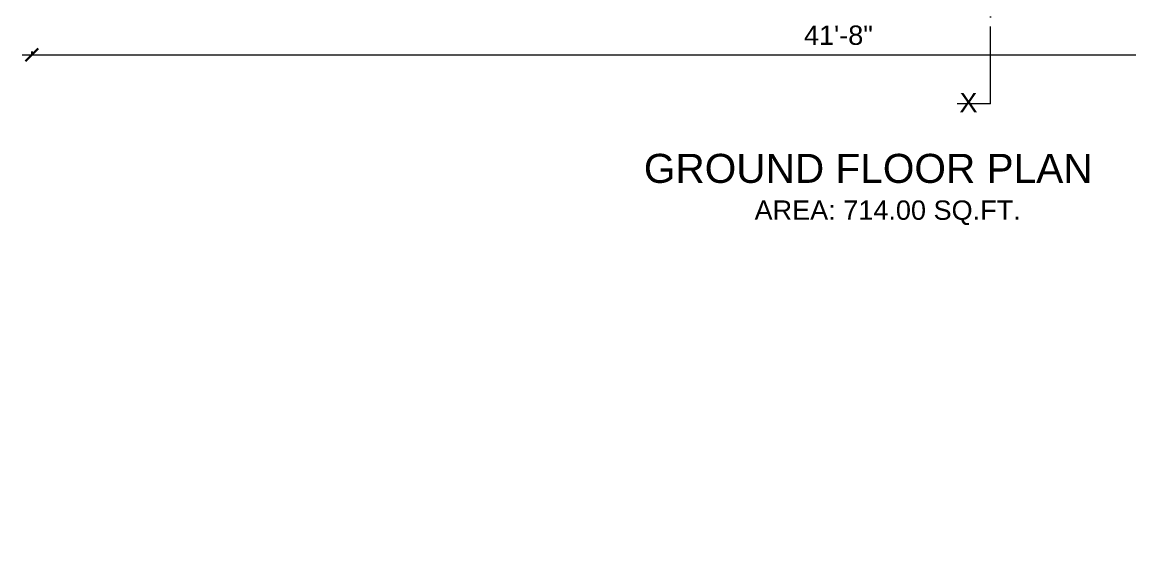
# Model space of a CAD drawing. Header units: inches. Extents: x -12071822 to 12321209, y -1222525 to 1319227.
# Drawn here: x 117185.4 to 117528.2, y 37628.9 to 37789.4 of the extents above; entities that cross this region are included whole.
import ezdxf

# ---------------------------------------------------------------- set-up
doc = ezdxf.new("R2010")
doc.units = ezdxf.units.IN
doc.header["$MEASUREMENT"] = 0
doc.header["$PDMODE"] = 35
doc.linetypes.add('ACAD_ISO04W100', pattern=[30, 24, -3, 0, -3])
for name, color, linetype, lineweight in [('Dimension', 130, 'Continuous', 9), ('SECTION', 7, 'ACAD_ISO04W100', 18), ('TEXT', 255, 'Continuous', 35)]:
    doc.layers.add(name, color=color, linetype=linetype, lineweight=lineweight)
doc.styles.get("Standard").update_dxf_attribs({"font": 'arial.ttf'})
doc.dimstyles.get("Standard").update_dxf_attribs({"dimtxt": 6, "dimasz": 4, "dimexe": 0, "dimexo": 6, "dimgap": 3, "dimtad": 1, "dimdec": 0, "dimzin": 0, "dimdsep": 46, "dimlunit": 4, "dimtxsty": 'Standard', "dimblk": 'ARCHTICK', "dimcen": 0.09, "dimdle": 3, "dimclrd": 256, "dimadec": 0, "dimazin": 0, "dimtfac": 1, "dimtdec": 0, "dimtofl": 0, "dimtmove": 0, "dimatfit": 3, "dimfxl": 1, "dimfxlon": 1, "dimtolj": 1, "dimtzin": 0, "dimlwd": -1, "dimarcsym": 0})

# ---------------------------------------------------------------- blocks, each defined once
blk = doc.blocks.new('_ArchTick')
at = {"color": 0, "linetype": 'ByBlock', "const_width": 0.15}
blk.add_lwpolyline([(-0.5, -0.5), (0.5, 0.5)], dxfattribs=at)
blk = doc.blocks.new('*D1560')
at = {"layer": 'Defpoints', "color": 0, "transparency": 16777216}
for p in [(117188.36, 37921.49), (117688.05, 37844.49), (117688.05, 37779.29)]:
    blk.add_point(p, dxfattribs=at)
at = {"layer": 'Dimension', "transparency": 16777216}
blk.add_line((117185.36, 37779.29), (117691.05, 37779.29), dxfattribs=at)
at = {"layer": 'Dimension', "color": 0, "lineweight": -2, "transparency": 16777216}
for p, q in [((117188.36, 37780.29), (117188.36, 37779.29)), ((117688.05, 37780.29), (117688.05, 37779.29))]:
    blk.add_line(p, q, dxfattribs=at)
at = {"layer": 'Dimension', "transparency": 16777216, "xscale": 4, "yscale": 4, "zscale": 4, "rotation": 180}
blk.add_blockref('_ArchTick', (117188.36, 37779.29), dxfattribs=at)
at = {"layer": 'Dimension', "transparency": 16777216, "xscale": 4, "yscale": 4, "zscale": 4}
blk.add_blockref('_ArchTick', (117688.05, 37779.29), dxfattribs=at)
at = {"layer": 'Dimension', "color": 0, "lineweight": -2, "transparency": 16777216, "insert": (117438.21, 37785.35), "char_height": 6, "attachment_point": 5}
blk.add_mtext('\\A1;41\'-8"', dxfattribs=at)
blk = doc.blocks.new('*D1617')
at = {"layer": 'Defpoints', "color": 0, "transparency": 16777216}
for p in [(118242.86, 37844.49), (117514.18, 37816.85), (117514.18, 37279.91)]:
    blk.add_point(p, dxfattribs=at)
at = {"layer": 'Dimension', "transparency": 16777216}
blk.add_line((118245.86, 37816.85), (117511.18, 37816.85), dxfattribs=at)
at = {"layer": 'Dimension', "color": 0, "lineweight": -2, "transparency": 16777216}
for p, q in [((117514.18, 37815.85), (117514.18, 37816.85)), ((118242.86, 37817.85), (118242.86, 37816.85))]:
    blk.add_line(p, q, dxfattribs=at)
at = {"layer": 'Dimension', "transparency": 16777216, "xscale": 4, "yscale": 4, "zscale": 4, "rotation": 180}
blk.add_blockref('_ArchTick', (117514.18, 37816.85), dxfattribs=at)
at = {"layer": 'Dimension', "transparency": 16777216, "xscale": 4, "yscale": 4, "zscale": 4}
blk.add_blockref('_ArchTick', (118242.86, 37816.85), dxfattribs=at)
at = {"layer": 'Dimension', "color": 0, "transparency": 16777216, "insert": (117878.52, 37822.92), "char_height": 6, "attachment_point": 5}
blk.add_mtext('\\A1;60\'-9"', dxfattribs=at)

msp = doc.modelspace()

# ---------------------------------------------------------------- linework, layer by layer
at = {"layer": 'SECTION'}
for q in [(117485.34, 38175.79), (117474.96, 37764.12)]:
    msp.add_line((117485.34, 37764.12), q, dxfattribs=at)

# ---------------------------------------------------------------- texts
at = {"layer": 'TEXT'}
for s, width, gutter_width, heights, insert, char_height, attachment_point in [('X', 18.7269, 1, [0], (117481.29, 37767.52), 6, 3), ('\\pi53.86462;GROUND FLOOR PLAN', 245.0498, 2.25, [37.88], (117324.07, 37739.48), 9, 7), ('\\pi81.66067;AREA: 714.00 SQ.FT.', 245.0498, 2.25, [37.88], (117330.57, 37726.51), 6, 7)]:
    msp.add_mtext_dynamic_manual_height_columns(s, width=width, gutter_width=gutter_width, heights=heights, dxfattribs=dict(at, insert=insert, char_height=char_height, attachment_point=attachment_point))

# ---------------------------------------------------------------- dimensions: what is measured, and where the dimension line sits
at = {"layer": 'Dimension', "lineweight": -2}
dim = msp.add_linear_dim(base=(117688.05, 37779.29), p1=(117188.36, 37921.49), p2=(117688.05, 37844.49), dimstyle='Standard', override={"dimtmove": 1}, dxfattribs=at)
dim.commit()
dim.dimension.update_dxf_attribs({"geometry": '*D1560', "text_midpoint": (117438.21, 37785.35)})
at = {"layer": 'Dimension'}
dim = msp.add_linear_dim(base=(117514.18, 37816.85), p1=(118242.86, 37844.49), p2=(117514.18, 37279.91), dimstyle='Standard', override={"dimtmove": 1}, dxfattribs=at)
dim.commit()
dim.dimension.update_dxf_attribs({"geometry": '*D1617', "text_midpoint": (117878.52, 37822.92)})

doc.saveas('drawing.dxf')
